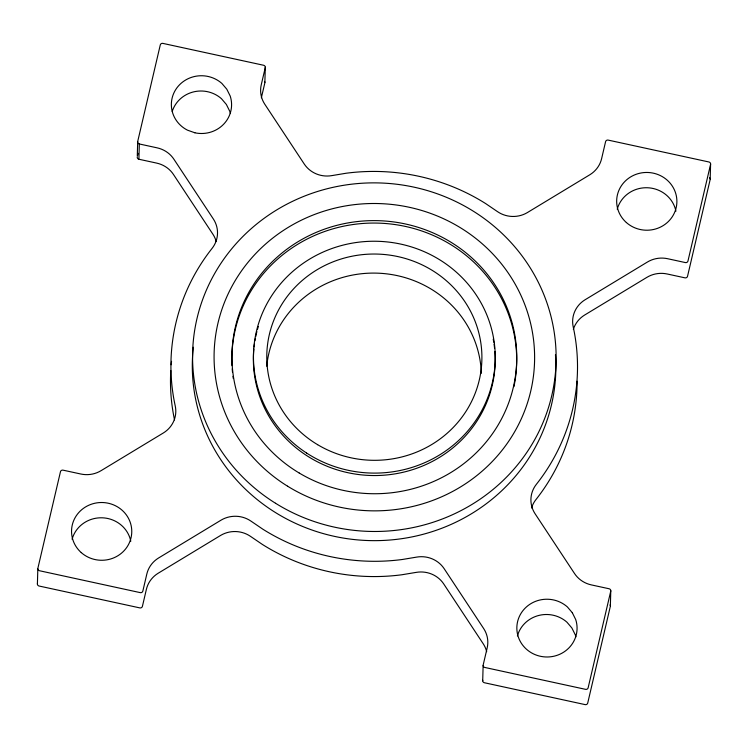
<?xml version="1.0" encoding="UTF-8"?>
<svg xmlns="http://www.w3.org/2000/svg" width="748" height="748" viewBox="0 0 748 748"><rect width="100%" height="100%" fill="white"/><g stroke="black" fill="none" stroke-linecap="round" stroke-linejoin="round"><path stroke-width="1.12" d="M37.4 584.085L37.83 568.817M137.295 155.687L137.697 141.503L160.278 44.936A2.151 2.066 1.6 0 1 162.849 43.384L263.614 65.263A2.151 2.066 1.6 0 1 265.241 67.731L261.248 84.795A26.891 25.787 1.6 0 0 264.624 103.981L304.436 164.298A26.881 25.769 1.6 0 0 331.747 175.63L346.128 173.237A203.306 194.929 1.6 0 1 485.592 203.54L497.514 211.647A26.881 25.769 1.6 0 0 527.2 212.684L590.013 174.649A26.891 25.787 1.6 0 0 601.598 158.716L605.59 141.653A2.151 2.066 1.6 0 1 608.161 140.1L708.917 161.979A2.151 2.066 1.6 0 1 710.553 164.448L687.964 261.024A2.151 2.066 1.6 0 1 685.392 262.576L667.637 258.714A26.844 25.741 1.6 0 0 647.254 262.127L584.964 299.836A26.965 25.853 1.6 0 0 573.23 326.96A203.428 195.05 1.6 0 1 536.447 484.227A26.965 25.853 1.6 0 0 534.97 513.577L574.445 573.398A26.844 25.741 1.6 0 0 591.341 584.899L609.106 588.76A2.151 2.066 1.6 0 1 610.733 591.229L588.143 687.795A2.151 2.066 1.6 0 1 585.572 689.347L484.816 667.459A2.151 2.066 1.6 0 1 483.18 665L487.172 647.936A26.891 25.787 1.6 0 0 483.797 628.75L443.994 568.433A26.881 25.769 1.6 0 0 416.683 557.101L402.302 559.495A203.306 194.929 1.6 0 1 262.838 529.191L250.917 521.085A26.881 25.769 1.6 0 0 221.23 520.047L158.417 558.083A26.891 25.787 1.6 0 0 146.823 574.015L142.84 591.079A2.151 2.066 1.6 0 1 140.269 592.631L39.504 570.743A2.151 2.066 1.6 0 1 37.877 568.274L60.466 471.708A2.151 2.066 1.6 0 1 63.028 470.155L80.793 474.008A26.844 25.741 1.6 0 0 101.176 470.604L163.466 432.896A26.965 25.853 1.6 0 0 175.2 405.771A203.428 195.05 1.6 0 1 211.983 248.504A26.965 25.853 1.6 0 0 213.451 219.145L173.975 159.333A26.844 25.741 1.6 0 0 157.08 147.833L139.324 143.971A2.151 2.066 1.6 0 1 137.697 141.503M216.228 241.576A26.965 25.853 1.6 0 0 213.03 234.423L173.555 174.602A26.844 25.741 1.6 0 0 156.659 163.101L138.894 159.24L139.324 143.971M264.867 82.467L265.297 67.198M482.703 680.802L483.133 665.533M610.359 605.955L610.779 590.686M710.17 179.183L710.6 163.915M137.538 155.64L138.062 153.368M261.361 97.782L264.82 83A2.151 2.066 1.6 0 0 264.53 81.448M138.894 159.24A2.151 2.066 1.6 0 1 137.267 156.771M172.227 111.424A30.116 28.882 1.6 0 1 221.445 98.689L226.364 104.458L229.786 111.33A30.116 28.882 1.6 0 1 230.375 113.416M517.41 635.959A30.116 28.882 1.6 0 1 566.928 622.177L571.855 627.955L575.277 634.828A30.116 28.882 1.6 0 1 575.866 636.903M617.231 209.188A30.116 28.882 1.6 0 1 647.357 187.748A30.116 28.882 1.6 0 1 675.921 211.188M486.677 651.676A26.891 25.787 1.6 0 0 483.376 644.019L443.564 583.702A26.881 25.769 1.6 0 0 416.253 572.37L401.872 574.763A203.306 194.929 1.6 0 1 262.408 544.46L250.487 536.353A26.881 25.769 1.6 0 0 220.8 535.316L157.987 573.351A26.891 25.787 1.6 0 0 146.402 589.284L142.41 606.348A2.151 2.066 1.6 0 1 139.839 607.9L39.083 586.021A2.151 2.066 1.6 0 1 37.447 583.552M482.759 680.269A2.151 2.066 1.6 0 0 484.386 682.737L585.151 704.616A2.151 2.066 1.6 0 0 587.722 703.064L610.303 606.497A2.151 2.066 1.6 0 0 610.022 604.936M531.548 507.967A26.965 25.853 1.6 0 1 536.017 499.496A203.428 195.05 1.6 0 0 577.082 381.209M709.478 177.753A2.151 2.066 1.6 0 1 710.123 179.726L687.534 276.293A2.151 2.066 1.6 0 1 684.972 277.845L667.207 273.992A26.844 25.741 1.6 0 0 646.824 277.396L584.534 315.104A26.965 25.853 1.6 0 0 573.342 329.354M72.098 539.243A30.116 28.882 1.6 0 1 102.224 517.803A30.116 28.882 1.6 0 1 130.797 541.243M174.527 419.909A203.428 195.05 1.6 0 1 170.787 370.522M171.208 364.762A203.428 195.05 1.6 0 1 171.544 361.321M555.446 354.823A181.792 174.303 1.6 0 1 370.541 540.608A181.792 174.303 1.6 0 1 193.349 347.231M266.727 366.221A107.572 103.14 1.6 0 1 377.254 273.151A107.572 103.14 1.6 0 1 481.329 373.299M232.011 365.65A142.419 136.557 1.6 0 1 384.977 223.465A142.419 136.557 1.6 0 1 513.941 386.651M233.273 378.46A142.419 136.557 1.6 0 1 232.974 376.338M232.488 372.065A142.419 136.557 1.6 0 1 232.207 368.867M494.867 351.532A120.905 115.931 1.6 0 1 373.233 475.541A120.905 115.931 1.6 0 1 253.853 348.998M254.068 346.922A120.905 115.931 1.6 0 1 254.46 343.828M254.937 340.742A120.905 115.931 1.6 0 1 255.311 338.694M255.713 336.647A120.905 115.931 1.6 0 1 256.891 331.57M257.434 329.559A120.905 115.931 1.6 0 1 258.312 326.558M493.231 339.143A120.905 115.931 1.6 0 1 493.764 342.219M494.082 344.286A120.905 115.931 1.6 0 1 494.587 348.418M194.882 132.789L187.496 130.171A30.116 28.882 1.6 0 1 176.837 87.946A30.116 28.882 1.6 0 1 221.866 83.421L226.794 89.19L230.216 96.062A30.116 28.882 1.6 0 1 194.882 132.789M572.285 612.677L567.358 606.909A30.116 28.882 1.6 0 0 519.159 616.932A30.116 28.882 1.6 0 0 545.572 656.959A30.116 28.882 1.6 0 0 575.708 619.559L572.285 612.677M626.375 222.539A30.116 28.882 1.6 0 0 676.164 207.72A30.116 28.882 1.6 0 0 637.792 173.751A30.116 28.882 1.6 0 0 626.375 222.539M81.252 552.594A30.116 28.882 1.6 0 0 131.04 537.775A30.116 28.882 1.6 0 0 92.659 503.806A30.116 28.882 1.6 0 0 81.252 552.594M275.554 503.273A181.792 174.303 1.6 0 0 555.895 366.464A181.792 174.303 1.6 0 0 291.589 201.792A181.792 174.303 1.6 0 0 275.554 503.273M287.587 486.2A160.278 153.677 1.6 0 0 534.427 364.968A160.278 153.677 1.6 0 0 301.014 220.361A160.278 153.677 1.6 0 0 287.587 486.2M299.228 473.026A142.419 136.557 1.6 0 0 516.69 361.864A142.419 136.557 1.6 0 0 307.119 236.639A142.419 136.557 1.6 0 0 299.228 473.026M317.61 444.677A107.572 103.14 1.6 0 0 481.852 360.714A107.572 103.14 1.6 0 0 323.566 266.129A107.572 103.14 1.6 0 0 317.61 444.677M306.577 453.026A120.905 115.931 1.6 0 0 494.942 365.725A120.905 115.931 1.6 0 0 321.518 252.777A120.905 115.931 1.6 0 0 306.577 453.026"/></g></svg>
